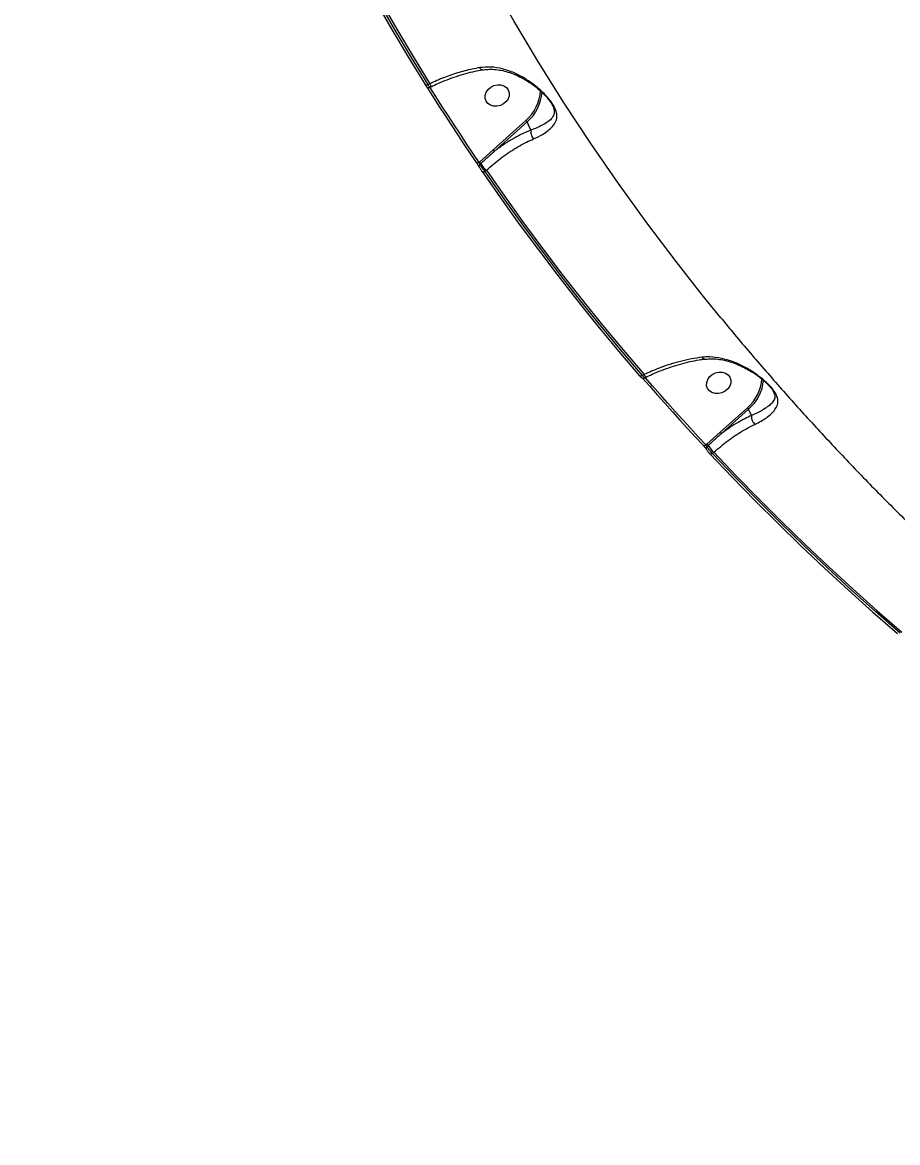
# Model space of a CAD drawing. Header units: millimetres. Extents: x -6879 to 7341, y -8047 to 7187.
# Drawn here: x -1430 to -1115.5, y 2173.3 to 2575.6 of the extents above; entities that cross this region are included whole.
import ezdxf

# ---------------------------------------------------------------- set-up
doc = ezdxf.new("R2010")
doc.units = ezdxf.units.MM
for name, color, linetype in [('DIKOM_ОБЪЕКТ', 7, 'Continuous'), ('DIKOM_РАЗМЕР_ЗОНА', 7, 'Continuous'), ('DIKOM_РАЗМЕР_ОБЪЕКТА', 7, 'Continuous')]:
    doc.layers.add(name, color=color, linetype=linetype)
doc.styles.add('style1', font='arial.ttf', dxfattribs={"width": 0.8})
doc.dimstyles.new('1-50', dxfattribs={"dimtxt": 300, "dimasz": 200, "dimexe": 100, "dimexo": 0, "dimgap": 100, "dimtad": 0, "dimdec": 0, "dimtxsty": 'style1', "dimcen": 0, "dimclrd": 7, "dimclre": 7, "dimadec": 1, "dimazin": 2, "dimtfac": 1, "dimtdec": 0, "dimtmove": 1, "dimatfit": 3, "dimfxl": 0, "dimlwd": 25, "dimlwe": 18, "dimarcsym": 0})

# ---------------------------------------------------------------- blocks, each defined once
blk = doc.blocks.new('*D20')
at = {"layer": 'Defpoints', "color": 0, "transparency": 16777216}
for p in [(-335.47, 4138.44), (-5198.79, -5966.88), (-1568.13, -5966.88)]:
    blk.add_point(p, dxfattribs=at)
at = {"layer": 'DIKOM_РАЗМЕР_ОБЪЕКТА', "color": 7, "lineweight": 18, "transparency": 16777216}
for p, q in [((-335.47, 4138.44), (-5298.79, 4138.44)), ((-1568.13, -5966.88), (-5298.79, -5966.88))]:
    blk.add_line(p, q, dxfattribs=at)
at = {"layer": 'DIKOM_РАЗМЕР_ОБЪЕКТА', "color": 7, "lineweight": 25, "transparency": 16777216}
for p, q in [((-5198.79, 3938.44), (-5198.79, -81.84)), ((-5198.79, -5766.88), (-5198.79, -1161.62))]:
    blk.add_line(p, q, dxfattribs=at)
at = {"layer": 'DIKOM_РАЗМЕР_ОБЪЕКТА', "color": 7, "transparency": 16777216}
for points in [[(-5232.12, 3938.44), (-5165.46, 3938.44), (-5198.79, 4138.44)], [(-5232.12, -5766.88), (-5165.46, -5766.88), (-5198.79, -5966.88)]]:
    blk.add_solid(points, dxfattribs=at)
at = {"layer": 'DIKOM_РАЗМЕР_ОБЪЕКТА', "color": 0, "transparency": 16777216, "insert": (-5198.79, -621.73), "char_height": 300, "attachment_point": 5, "rotation": 90, "style": 'style1'}
blk.add_mtext('10100', dxfattribs=at)
blk = doc.blocks.new('*D19')
at = {"layer": 'Defpoints', "color": 0, "transparency": 16777216}
for p in [(5624.04, 6094.27), (-4435.35, 2864.29), (5624.04, -2640.11)]:
    blk.add_point(p, dxfattribs=at)
at = {"layer": 'DIKOM_РАЗМЕР_ОБЪЕКТА', "color": 7, "lineweight": 18, "transparency": 16777216}
for p, q in [((-4435.35, 2864.29), (-4435.35, 6194.27)), ((5624.04, -2640.11), (5624.04, 6194.27))]:
    blk.add_line(p, q, dxfattribs=at)
at = {"layer": 'DIKOM_РАЗМЕР_ОБЪЕКТА', "color": 7, "lineweight": 25, "transparency": 16777216}
for p, q in [((-4235.35, 6094.27), (2113.67, 6094.27)), ((5424.04, 6094.27), (3193.46, 6094.27))]:
    blk.add_line(p, q, dxfattribs=at)
at = {"layer": 'DIKOM_РАЗМЕР_ОБЪЕКТА', "color": 7, "transparency": 16777216}
for points in [[(-4235.35, 6127.6), (-4235.35, 6060.94), (-4435.35, 6094.27)], [(5424.04, 6127.6), (5424.04, 6060.94), (5624.04, 6094.27)]]:
    blk.add_solid(points, dxfattribs=at)
at = {"layer": 'DIKOM_РАЗМЕР_ОБЪЕКТА', "color": 0, "transparency": 16777216, "insert": (2653.56, 6094.27), "char_height": 300, "attachment_point": 5, "style": 'style1'}
blk.add_mtext('10100', dxfattribs=at)
blk = doc.blocks.new('*D18')
at = {"layer": 'Defpoints', "color": 0, "transparency": 16777216}
for p in [(-342.29, 5666.7), (-6681.79, -8047.27), (-1651.48, -8047.27)]:
    blk.add_point(p, dxfattribs=at)
at = {"layer": 'DIKOM_РАЗМЕР_ЗОНА', "color": 7, "lineweight": 18, "transparency": 16777216}
for p, q in [((-342.29, 5666.7), (-6781.79, 5666.7)), ((-1651.48, -8047.27), (-6781.79, -8047.27))]:
    blk.add_line(p, q, dxfattribs=at)
at = {"layer": 'DIKOM_РАЗМЕР_ЗОНА', "color": 7, "lineweight": 25, "transparency": 16777216}
for p, q in [((-6681.79, 5466.7), (-6681.79, -340.84)), ((-6681.79, -7847.27), (-6681.79, -1420.62))]:
    blk.add_line(p, q, dxfattribs=at)
at = {"layer": 'DIKOM_РАЗМЕР_ЗОНА', "color": 7, "transparency": 16777216}
for points in [[(-6715.12, 5466.7), (-6648.46, 5466.7), (-6681.79, 5666.7)], [(-6715.12, -7847.27), (-6648.46, -7847.27), (-6681.79, -8047.27)]]:
    blk.add_solid(points, dxfattribs=at)
at = {"layer": 'DIKOM_РАЗМЕР_ЗОНА', "color": 0, "transparency": 16777216, "insert": (-6681.79, -880.73), "char_height": 300, "attachment_point": 5, "rotation": 90, "style": 'style1'}
blk.add_mtext('13700', dxfattribs=at)
blk = doc.blocks.new('*D17')
at = {"layer": 'Defpoints', "color": 0, "transparency": 16777216}
for p in [(-5935.35, 6990.27), (-5935.35, 998.27), (7340.79, -2830.86)]:
    blk.add_point(p, dxfattribs=at)
at = {"layer": 'DIKOM_РАЗМЕР_ЗОНА', "color": 7, "lineweight": 18, "transparency": 16777216}
for p, q in [((-5935.35, 998.27), (-5935.35, 7090.27)), ((7340.79, -2830.86), (7340.79, 7090.27))]:
    blk.add_line(p, q, dxfattribs=at)
at = {"layer": 'DIKOM_РАЗМЕР_ЗОНА', "color": 7, "lineweight": 25, "transparency": 16777216}
for p, q in [((-5735.35, 6990.27), (2016.67, 6990.27)), ((7140.79, 6990.27), (3096.46, 6990.27))]:
    blk.add_line(p, q, dxfattribs=at)
at = {"layer": 'DIKOM_РАЗМЕР_ЗОНА', "color": 7, "transparency": 16777216}
for points in [[(-5735.35, 7023.6), (-5735.35, 6956.94), (-5935.35, 6990.27)], [(7140.79, 7023.6), (7140.79, 6956.94), (7340.79, 6990.27)]]:
    blk.add_solid(points, dxfattribs=at)
at = {"layer": 'DIKOM_РАЗМЕР_ЗОНА', "color": 0, "transparency": 16777216, "insert": (2556.56, 6990.27), "char_height": 300, "attachment_point": 5, "style": 'style1'}
blk.add_mtext('13300', dxfattribs=at)

msp = doc.modelspace()

# ---------------------------------------------------------------- linework, layer by layer
at = {"layer": 'DIKOM_ОБЪЕКТ', "color": 7, "linetype": 'Continuous', "lineweight": 15}
for p, q in [((-1283.63, 2553.59), (-1284.23, 2553.3)), ((-1283.65, 2552.35), (-1283.13, 2552.6)), ((-1283.13, 2552.6), (-1283.13, 2552.6)), ((-1249.11, 2540.42), (-1260.91, 2529.85)), ((-1260.48, 2529.32), (-1248.67, 2539.89)), ((-1247.3, 2536.97), (-1248.67, 2539.89)), ((-1260.91, 2529.85), (-1265.75, 2525.47)), ((-1265.75, 2525.47), (-1265.85, 2525.38)), ((-1265.63, 2524.72), (-1265.34, 2524.98)), ((-1263.76, 2522.1), (-1263.27, 2522.55)), ((-1206.63, 2449.13), (-1207.23, 2448.84)), ((-1206.52, 2447.95), (-1206.12, 2448.14)), ((-1206.12, 2448.14), (-1206.12, 2448.14)), ((-1160.17, 2443.02), (-1160.1, 2442.86)), ((-1169.5, 2437.23), (-1179.27, 2428.48)), ((-1178.84, 2427.94), (-1169.06, 2436.7)), ((-1168.02, 2434.48), (-1169.06, 2436.7)), ((-1179.27, 2428.48), (-1184.02, 2424.18)), ((-1184.02, 2424.18), (-1184.39, 2423.85)), ((-1184.03, 2423.31), (-1183.6, 2423.69)), ((-1182.02, 2420.82), (-1181.54, 2421.26))]:
    msp.add_line(p, q, dxfattribs=at)
at = {"layer": 'DIKOM_ОБЪЕКТ', "color": 7, "linetype": 'Continuous', "lineweight": 15, "flags": 128}
for points in [[(-1187.52, 2480.03), (-1195.12, 2489.72), (-1205.63, 2503.65), (-1215.83, 2517.78), (-1225.72, 2532.11), (-1235.29, 2546.63), (-1244.54, 2561.33), (-1253.46, 2576.23), (-1262.06, 2591.3), (-1270.33, 2606.54), (-1278.27, 2621.96), (-1285.88, 2637.53), (-1288.64, 2643.41)], [(-1329.53, 2633.48), (-1324.49, 2623.21), (-1319.31, 2613), (-1313.99, 2602.87), (-1308.53, 2592.8), (-1302.94, 2582.81), (-1297.2, 2572.89), (-1291.33, 2563.05), (-1285.32, 2553.29)], [(-1284.23, 2553.3), (-1290.23, 2563.06), (-1296.1, 2572.89), (-1301.83, 2582.8), (-1307.42, 2592.78), (-1312.88, 2602.84), (-1318.19, 2612.97), (-1323.37, 2623.17), (-1328.4, 2633.43)], [(-1327.89, 2633.89), (-1322.85, 2623.6), (-1317.66, 2613.38), (-1312.34, 2603.23), (-1306.87, 2593.16), (-1301.27, 2583.15), (-1295.53, 2573.22), (-1289.65, 2563.37), (-1283.63, 2553.59)], [(-1284.23, 2553.3), (-1284.4, 2553.22), (-1284.57, 2553.15), (-1284.73, 2553.11), (-1284.89, 2553.1), (-1285.03, 2553.11), (-1285.16, 2553.14), (-1285.25, 2553.21), (-1285.32, 2553.29)], [(-1284.68, 2552.41), (-1282.52, 2548.99), (-1280.34, 2545.59), (-1278.15, 2542.19), (-1275.94, 2538.8), (-1273.71, 2535.42), (-1271.46, 2532.05), (-1269.2, 2528.69), (-1266.93, 2525.35)], [(-1265.85, 2525.38), (-1268.12, 2528.73), (-1270.38, 2532.08), (-1272.63, 2535.45), (-1274.85, 2538.82), (-1277.06, 2542.21), (-1279.25, 2545.6), (-1281.43, 2549.01), (-1283.59, 2552.42)], [(-1257.12, 2546.39), (-1258.26, 2545.81), (-1259.49, 2545.51), (-1260.72, 2545.53), (-1261.84, 2545.86), (-1262.77, 2546.48), (-1263.43, 2547.33), (-1263.76, 2548.34), (-1263.74, 2549.44), (-1263.36, 2550.53), (-1262.67, 2551.53), (-1261.72, 2552.36), (-1260.58, 2552.94), (-1259.34, 2553.23), (-1258.12, 2553.21), (-1256.99, 2552.88), (-1256.07, 2552.27), (-1255.41, 2551.42), (-1255.08, 2550.4), (-1255.1, 2549.3), (-1255.47, 2548.21), (-1256.16, 2547.21), (-1257.12, 2546.39)], [(-1265.85, 2525.38), (-1266.02, 2525.29), (-1266.18, 2525.22), (-1266.35, 2525.18), (-1266.51, 2525.16), (-1266.65, 2525.17), (-1266.77, 2525.2), (-1266.86, 2525.26), (-1266.93, 2525.35)], [(-1263.76, 2522.1), (-1263.93, 2522.01), (-1264.09, 2521.94), (-1264.26, 2521.9), (-1264.41, 2521.88), (-1264.55, 2521.89), (-1264.67, 2521.92), (-1264.77, 2521.98), (-1264.83, 2522.06)], [(-1264.83, 2522.06), (-1258.22, 2512.6), (-1251.48, 2503.21), (-1244.6, 2493.91), (-1237.59, 2484.7), (-1230.45, 2475.57), (-1223.19, 2466.54), (-1215.79, 2457.59), (-1208.26, 2448.74)], [(-1207.23, 2448.84), (-1214.75, 2457.68), (-1222.15, 2466.62), (-1229.41, 2475.65), (-1236.54, 2484.77), (-1243.54, 2493.97), (-1250.42, 2503.27), (-1257.15, 2512.64), (-1263.76, 2522.1)], [(-1263.27, 2522.55), (-1256.65, 2513.07), (-1249.9, 2503.67), (-1243.01, 2494.36), (-1236, 2485.13), (-1228.85, 2476), (-1221.57, 2466.95), (-1214.16, 2458), (-1206.63, 2449.13)], [(-1179.04, 2469.54), (-1184.3, 2476), (-1187.52, 2480.03)], [(-1207.23, 2448.84), (-1207.39, 2448.73), (-1207.55, 2448.65), (-1207.71, 2448.6), (-1207.86, 2448.57), (-1207.99, 2448.57), (-1208.1, 2448.6), (-1208.2, 2448.66), (-1208.26, 2448.74)], [(-1207.28, 2448.03), (-1204.6, 2444.95), (-1201.9, 2441.88), (-1199.19, 2438.83), (-1196.46, 2435.78), (-1193.72, 2432.75), (-1190.96, 2429.73), (-1188.19, 2426.72), (-1185.4, 2423.73)], [(-1184.39, 2423.85), (-1187.18, 2426.84), (-1189.95, 2429.85), (-1192.7, 2432.86), (-1195.44, 2435.89), (-1198.17, 2438.94), (-1200.88, 2441.99), (-1203.57, 2445.05), (-1206.25, 2448.13)], [(-1177.51, 2443.2), (-1178.65, 2442.62), (-1179.88, 2442.32), (-1181.11, 2442.34), (-1182.23, 2442.67), (-1183.16, 2443.29), (-1183.82, 2444.14), (-1184.15, 2445.15), (-1184.12, 2446.25), (-1183.75, 2447.34), (-1183.06, 2448.34), (-1182.11, 2449.17), (-1180.97, 2449.75), (-1179.73, 2450.04), (-1178.5, 2450.02), (-1177.38, 2449.69), (-1176.45, 2449.08), (-1175.8, 2448.23), (-1175.47, 2447.21), (-1175.49, 2446.11), (-1175.86, 2445.02), (-1176.55, 2444.02), (-1177.51, 2443.2)], [(-1184.39, 2423.85), (-1184.55, 2423.74), (-1184.7, 2423.66), (-1184.86, 2423.6), (-1185, 2423.57), (-1185.13, 2423.56), (-1185.25, 2423.59), (-1185.34, 2423.65), (-1185.4, 2423.73)], [(-1182.02, 2420.82), (-1182.17, 2420.72), (-1182.33, 2420.63), (-1182.48, 2420.57), (-1182.63, 2420.54), (-1182.76, 2420.54), (-1182.87, 2420.57), (-1182.96, 2420.62), (-1183.03, 2420.7)], [(-1183.03, 2420.7), (-1175.01, 2412.28), (-1166.87, 2403.96), (-1158.61, 2395.74), (-1150.23, 2387.61), (-1141.73, 2379.59), (-1133.11, 2371.66), (-1124.38, 2363.84), (-1115.54, 2356.11)], [(-1114.59, 2356.29), (-1123.42, 2364.01), (-1132.15, 2371.82), (-1140.76, 2379.74), (-1149.25, 2387.76), (-1157.62, 2395.88), (-1165.87, 2404.1), (-1174.01, 2412.41), (-1182.02, 2420.82)], [(-1181.54, 2421.26), (-1173.51, 2412.83), (-1165.36, 2404.5), (-1157.09, 2396.26), (-1148.69, 2388.13), (-1140.19, 2380.09), (-1131.56, 2372.16), (-1122.82, 2364.33), (-1113.96, 2356.6)]]:
    msp.add_lwpolyline(points, dxfattribs=at)
at = {"layer": 'DIKOM_ОБЪЕКТ', "color": 7, "linetype": 'Continuous', "lineweight": 15}
for centre, radius, start, end in [((-1265.46, 2562.25), 20.13, 205.4649, 208.6232), ((-1258.77, 2551.78), 14.91, 310.3799, 357.7767), ((-1258.76, 2551.68), 15.52, 310.5408, 356.0029), ((-1250.45, 2538.88), 2.04, 29.6576, 49.1211), ((-1262.25, 2528.31), 2.04, 29.6303, 49.1484), ((-1265.18, 2524.07), 0.79, 124.9091, 207.5174), ((-1267.23, 2523.79), 2.24, 32.1075, 48.5553), ((-1255.92, 2530.88), 11.11, 212.0524, 228.5964), ((-1188.79, 2457.62), 19.75, 205.4422, 208.6623), ((-1179.22, 2448.64), 14.98, 310.4456, 356.1595), ((-1179.19, 2448.53), 15.57, 310.5827, 354.9157), ((-1170.84, 2435.69), 2.04, 29.6634, 49.1215), ((-1180.61, 2426.93), 2.04, 29.6634, 49.1215), ((-1183.6, 2422.67), 0.771, 124.496, 216.7572), ((-1185.49, 2422.52), 2.22, 32.0527, 48.617), ((-1174.18, 2429.59), 11.12, 212.0561, 228.5913)]:
    msp.add_arc(centre, radius, start, end, dxfattribs=at)
for points, knots in [([(-1265.67, 2559.4), (-1267.47, 2559.05), (-1271.01, 2558.37), (-1276.42, 2556.67), (-1280.62, 2555.01), (-1283, 2553.89), (-1283.63, 2553.59)], [0, 0, 0, 0, 0.302896, 0.594463, 0.892037, 1, 1, 1, 1]), ([(-1246.31, 2533.81), (-1245.2, 2534.33), (-1243.19, 2535.27), (-1241.03, 2536.76), (-1239.35, 2538.33), (-1238.18, 2540.1), (-1237.86, 2541.92), (-1238.18, 2543.63), (-1238.81, 2545.24), (-1240.09, 2547.28), (-1241.94, 2549.47), (-1243.91, 2551.41), (-1246.36, 2553.46), (-1249.47, 2555.61), (-1253.34, 2557.62), (-1257.43, 2559.03), (-1261.62, 2559.77), (-1264.34, 2559.52), (-1265.67, 2559.4)], [0, 0, 0, 0, 0.078551, 0.14306, 0.207602, 0.287217, 0.36655, 0.405754, 0.444851, 0.497446, 0.549692, 0.592271, 0.634937, 0.707297, 0.779732, 0.854485, 0.929143, 1, 1, 1, 1]), ([(-1264.79, 2558.63), (-1264.79, 2558.63), (-1264.89, 2558.57), (-1265.14, 2558.71), (-1265.42, 2558.99), (-1265.59, 2559.26), (-1265.65, 2559.37), (-1265.67, 2559.4)], [0, 0, 0, 0, 0.009414, 0.400057, 0.790797, 0.935389, 1, 1, 1, 1]), ([(-1283.11, 2552.56), (-1282.31, 2552.95), (-1280.42, 2553.86), (-1277.38, 2555.1), (-1274.04, 2556.3), (-1270.69, 2557.31), (-1267.59, 2558.1), (-1265.64, 2558.45), (-1264.78, 2558.6)], [0, 0, 0, 0, 0.133773, 0.314094, 0.495046, 0.675961, 0.856237, 1, 1, 1, 1]), ([(-1264.77, 2558.56), (-1264.12, 2558.65), (-1262.7, 2558.85), (-1260.43, 2558.8), (-1257.99, 2558.49), (-1255.5, 2557.86), (-1252.98, 2556.94), (-1250.45, 2555.73), (-1248.1, 2554.34), (-1246.06, 2552.9), (-1244.39, 2551.54), (-1242.99, 2550.25), (-1241.86, 2549.07), (-1240.92, 2547.96), (-1240.21, 2546.97), (-1239.78, 2546.27), (-1239.64, 2545.97), (-1239.62, 2545.92)], [0, 0, 0, 0, 0.069355, 0.15056, 0.234492, 0.320398, 0.408662, 0.502032, 0.59507, 0.67281, 0.740138, 0.799591, 0.853242, 0.898369, 0.945381, 0.991621, 1, 1, 1, 1]), ([(-1285.31, 2553.28), (-1285.3, 2553.26), (-1285.19, 2553.09), (-1285.04, 2552.85), (-1284.95, 2552.72), (-1284.85, 2552.59), (-1284.75, 2552.48), (-1284.55, 2552.34), (-1284.26, 2552.24), (-1283.93, 2552.23), (-1283.74, 2552.32), (-1283.66, 2552.36)], [0, 0, 0, 0, 0.035323, 0.25433, 0.451569, 0.506497, 0.558607, 0.644454, 0.771811, 0.900568, 1, 1, 1, 1]), ([(-1283.66, 2552.36), (-1283.67, 2552.37), (-1283.7, 2552.4), (-1283.9, 2552.74), (-1284.12, 2553.11), (-1284.23, 2553.3)], [0, 0, 0, 0, 0.311765, 0.656035, 1, 1, 1, 1]), ([(-1239.45, 2545.63), (-1239.3, 2545.27), (-1238.97, 2544.49), (-1238.9, 2543.86), (-1238.9, 2542.88), (-1239.28, 2541.74), (-1240.5, 2540.41), (-1242.18, 2539.23), (-1244.36, 2538.11), (-1246.12, 2537.33), (-1247.3, 2536.96), (-1247.3, 2536.96)], [0, 0, 0, 0, 0.071828, 0.155611, 0.159901, 0.336129, 0.519679, 0.667784, 0.818424, 0.999903, 1, 1, 1, 1]), ([(-1239.61, 2545.93), (-1239.57, 2545.87), (-1239.49, 2545.76), (-1239.47, 2545.67), (-1239.45, 2545.63)], [0, 0, 0, 0, 0.5408345, 1, 1, 1, 1]), ([(-1247.3, 2536.97), (-1248.43, 2536.48), (-1250.69, 2535.51), (-1254.05, 2533.66), (-1257.33, 2531.62), (-1259.42, 2530.09), (-1260.48, 2529.32)], [0, 0, 0, 0, 0.259549, 0.521835, 0.759878, 1, 1, 1, 1]), ([(-1247.3, 2536.96), (-1247.33, 2536.73), (-1247.39, 2536.27), (-1247.25, 2535.45), (-1246.94, 2534.65), (-1246.61, 2534.16), (-1246.39, 2533.9), (-1246.34, 2533.84), (-1246.31, 2533.81)], [0, 0, 0, 0, 0.231608, 0.463244, 0.694851, 0.926475, 0.961029, 1, 1, 1, 1]), ([(-1247.3, 2536.96), (-1247.3, 2536.96), (-1247.3, 2536.97), (-1247.3, 2536.97), (-1247.3, 2536.97)], [0, 0, 0, 0, 0.628057, 1, 1, 1, 1]), ([(-1263.27, 2522.55), (-1261.57, 2524.02), (-1258.12, 2527.02), (-1253.25, 2530.29), (-1249.28, 2532.5), (-1247.17, 2533.43), (-1246.31, 2533.81)], [0, 0, 0, 0, 0.307261, 0.623327, 0.846359, 1, 1, 1, 1]), ([(-1265.34, 2524.98), (-1265.09, 2525.2), (-1263.87, 2526.29), (-1262.26, 2527.75), (-1260.88, 2528.96), (-1260.48, 2529.32)], [0, 0, 0, 0, 0.150417, 0.752131, 1, 1, 1, 1]), ([(-1266.93, 2525.35), (-1266.91, 2525.32), (-1266.81, 2525.17), (-1266.61, 2524.87), (-1266.33, 2524.44), (-1266.07, 2524.03), (-1265.95, 2523.81), (-1265.88, 2523.7)], [0, 0, 0, 0, 0.055757, 0.296783, 0.532636, 0.766194, 1, 1, 1, 1]), ([(-1265.88, 2523.7), (-1265.82, 2523.6), (-1265.69, 2523.38), (-1265.43, 2522.97), (-1265.16, 2522.54), (-1264.95, 2522.24), (-1264.85, 2522.09), (-1264.83, 2522.06)], [0, 0, 0, 0, 0.2340557, 0.4679416, 0.703896, 0.9448237, 1, 1, 1, 1]), ([(-1265.63, 2524.72), (-1265.65, 2524.75), (-1265.69, 2524.83), (-1265.75, 2524.99), (-1265.81, 2525.17), (-1265.84, 2525.3), (-1265.85, 2525.37), (-1265.85, 2525.38)], [0, 0, 0, 0, 0.2179839, 0.4436507, 0.6836648, 0.9397923, 1, 1, 1, 1]), ([(-1263.76, 2522.1), (-1263.8, 2522.15), (-1263.98, 2522.37), (-1264.36, 2522.84), (-1264.86, 2523.52), (-1265.31, 2524.18), (-1265.53, 2524.54), (-1265.63, 2524.72)], [0, 0, 0, 0, 0.0547686, 0.2944169, 0.5301413, 0.7647149, 1, 1, 1, 1]), ([(-1179, 2469.55), (-1177.82, 2468.1), (-1173.02, 2462.19), (-1164.33, 2452.03), (-1152.94, 2439.06), (-1141.29, 2426.3), (-1129.4, 2413.74), (-1117.26, 2401.37), (-1104.89, 2389.21), (-1092.28, 2377.26), (-1079.44, 2365.52), (-1066.37, 2354), (-1053.07, 2342.69), (-1039.55, 2331.61), (-1029.48, 2323.63), (-1023.91, 2319.34), (-1022.98, 2318.62)], [0, 0, 0, 0, 0.0259, 0.105369, 0.184893, 0.264473, 0.344114, 0.423818, 0.503589, 0.583431, 0.663346, 0.743336, 0.823404, 0.903552, 0.983784, 1, 1, 1, 1]), ([(-1185.79, 2455.36), (-1187.06, 2455.18), (-1189.62, 2454.82), (-1193.52, 2453.93), (-1197.4, 2452.82), (-1201.79, 2451.3), (-1204.83, 2449.93), (-1206.63, 2449.13)], [0, 0, 0, 0, 0.187285, 0.376552, 0.557005, 0.739198, 1, 1, 1, 1]), ([(-1206.11, 2448.11), (-1205.3, 2448.49), (-1203.4, 2449.41), (-1200.32, 2450.68), (-1196.92, 2451.91), (-1193.51, 2452.96), (-1190.14, 2453.81), (-1187.27, 2454.39), (-1185.57, 2454.61), (-1184.93, 2454.69)], [0, 0, 0, 0, 0.115637, 0.274165, 0.433144, 0.591946, 0.750098, 0.907208, 1, 1, 1, 1]), ([(-1166.81, 2431.26), (-1166.6, 2431.35), (-1165.61, 2431.83), (-1164, 2432.72), (-1162.08, 2434.03), (-1160.48, 2435.42), (-1159.19, 2437.03), (-1158.44, 2438.76), (-1158.51, 2440.65), (-1159.3, 2442.4), (-1160.35, 2443.86), (-1161.37, 2445.04), (-1162.6, 2446.26), (-1164.13, 2447.61), (-1165.96, 2449.03), (-1168.57, 2450.8), (-1171.82, 2452.61), (-1175.77, 2454.24), (-1179.87, 2455.28), (-1183.26, 2455.58), (-1185.2, 2455.41), (-1185.79, 2455.36)], [0, 0, 0, 0, 0.013452, 0.066321, 0.11923, 0.183274, 0.24735, 0.326479, 0.405365, 0.46786, 0.499096, 0.530304, 0.561443, 0.592621, 0.634513, 0.676491, 0.748087, 0.819762, 0.893959, 0.968067, 1, 1, 1, 1]), ([(-1184.93, 2454.72), (-1185.06, 2454.73), (-1185.31, 2454.76), (-1185.58, 2455.05), (-1185.73, 2455.27), (-1185.77, 2455.33), (-1185.79, 2455.36)], [0, 0, 0, 0, 0.431314, 0.863054, 0.927373, 1, 1, 1, 1]), ([(-1184.93, 2454.64), (-1184.35, 2454.71), (-1183, 2454.87), (-1180.77, 2454.79), (-1178.29, 2454.45), (-1175.75, 2453.8), (-1173.17, 2452.89), (-1170.73, 2451.76), (-1168.54, 2450.54), (-1166.68, 2449.34), (-1165.08, 2448.18), (-1163.71, 2447.07), (-1162.58, 2446.06), (-1161.64, 2445.1), (-1160.9, 2444.24), (-1160.37, 2443.5), (-1160.17, 2443.12), (-1160.07, 2442.95)], [0, 0, 0, 0, 0.062151, 0.145942, 0.23214, 0.320558, 0.411111, 0.503488, 0.582178, 0.65051, 0.712897, 0.76849, 0.818161, 0.863305, 0.91121, 0.957007, 1, 1, 1, 1]), ([(-1208.23, 2448.69), (-1208.21, 2448.67), (-1208.05, 2448.48), (-1207.84, 2448.26), (-1207.62, 2448.06), (-1207.36, 2447.92), (-1207.09, 2447.84), (-1206.79, 2447.84), (-1206.6, 2447.92), (-1206.52, 2447.96)], [0, 0, 0, 0, 0.043718, 0.334939, 0.529657, 0.635335, 0.751809, 0.887533, 1, 1, 1, 1]), ([(-1206.52, 2447.97), (-1206.54, 2447.97), (-1206.59, 2447.98), (-1206.84, 2448.29), (-1207.1, 2448.65), (-1207.23, 2448.84)], [0, 0, 0, 0, 0.300483, 0.651047, 1, 1, 1, 1]), ([(-1160.1, 2442.86), (-1159.95, 2442.55), (-1159.46, 2441.54), (-1159.72, 2440.34), (-1160.53, 2439), (-1161.88, 2437.79), (-1163.47, 2436.71), (-1165.34, 2435.67), (-1166.88, 2434.97), (-1167.83, 2434.55), (-1168.02, 2434.48), (-1168.02, 2434.48)], [0, 0, 0, 0, 0.07829, 0.252409, 0.433318, 0.579075, 0.727324, 0.847388, 0.969608, 0.999924, 1, 1, 1, 1]), ([(-1168.02, 2434.48), (-1169.61, 2433.7), (-1172.2, 2432.41), (-1175.83, 2430.13), (-1177.83, 2428.67), (-1178.84, 2427.94)], [0, 0, 0, 0, 0.442697, 0.720163, 1, 1, 1, 1]), ([(-1168.02, 2434.48), (-1168.04, 2434.25), (-1168.08, 2433.8), (-1167.9, 2432.99), (-1167.56, 2432.21), (-1167.19, 2431.67), (-1166.93, 2431.38), (-1166.83, 2431.29), (-1166.81, 2431.26)], [0, 0, 0, 0, 0.220485, 0.44098, 0.661447, 0.881966, 0.963564, 1, 1, 1, 1]), ([(-1168.02, 2434.48), (-1168.02, 2434.48), (-1168.02, 2434.48), (-1168.02, 2434.48), (-1168.02, 2434.48)], [0, 0, 0, 0, 0.680271, 1, 1, 1, 1]), ([(-1181.54, 2421.26), (-1179.89, 2422.67), (-1176.54, 2425.54), (-1171.77, 2428.69), (-1168.51, 2430.46), (-1167.03, 2431.15), (-1166.81, 2431.26)], [0, 0, 0, 0, 0.343503, 0.696937, 0.954525, 1, 1, 1, 1]), ([(-1183.6, 2423.69), (-1183.36, 2423.91), (-1182.14, 2425), (-1180.56, 2426.43), (-1179.21, 2427.62), (-1178.84, 2427.94)], [0, 0, 0, 0, 0.153305, 0.766562, 1, 1, 1, 1]), ([(-1185.4, 2423.73), (-1185.38, 2423.71), (-1185.27, 2423.58), (-1185.04, 2423.32), (-1184.72, 2422.92), (-1184.42, 2422.53), (-1184.28, 2422.32), (-1184.22, 2422.21)], [0, 0, 0, 0, 0.042626, 0.282463, 0.521617, 0.760732, 1, 1, 1, 1]), ([(-1184.03, 2423.31), (-1184.06, 2423.34), (-1184.11, 2423.41), (-1184.2, 2423.55), (-1184.29, 2423.69), (-1184.36, 2423.79), (-1184.39, 2423.84), (-1184.39, 2423.85)], [0, 0, 0, 0, 0.236988, 0.474459, 0.713807, 0.956567, 1, 1, 1, 1]), ([(-1182.02, 2420.82), (-1182.05, 2420.85), (-1182.25, 2421.05), (-1182.65, 2421.48), (-1183.2, 2422.13), (-1183.7, 2422.78), (-1183.92, 2423.13), (-1184.03, 2423.31)], [0, 0, 0, 0, 0.042265, 0.281976, 0.521234, 0.760614, 1, 1, 1, 1]), ([(-1184.22, 2422.21), (-1184.15, 2422.11), (-1184.01, 2421.89), (-1183.71, 2421.5), (-1183.39, 2421.11), (-1183.16, 2420.84), (-1183.04, 2420.72), (-1183.03, 2420.7)], [0, 0, 0, 0, 0.239435, 0.478685, 0.717906, 0.957729, 1, 1, 1, 1])]:
    msp.add_open_spline(points, degree=3, knots=knots, dxfattribs=at)

# ---------------------------------------------------------------- dimensions: what is measured, and where the dimension line sits
at = {"layer": 'DIKOM_РАЗМЕР_ЗОНА'}
dim = msp.add_linear_dim(base=(-5935.35, 6990.27), p1=(7340.79, -2830.86), p2=(-5935.35, 998.27), text='13300', dimstyle='1-50', override={"dimscale": 1, "dimtix": 0, "dimtofl": 1, "dimtmove": 1, "dimatfit": 3}, dxfattribs=at)
dim.commit()
dim.dimension.update_dxf_attribs({"geometry": '*D17', "text_midpoint": (2556.56, 6990.27), "dimtype": 160})
dim = msp.add_linear_dim(base=(-6681.79, -8047.27), p1=(-342.29, 5666.7), p2=(-1651.48, -8047.27), angle=270, text='13700', dimstyle='1-50', override={"dimscale": 1, "dimtix": 0, "dimtofl": 1, "dimtmove": 1, "dimatfit": 3}, dxfattribs=at)
dim.commit()
dim.dimension.update_dxf_attribs({"geometry": '*D18', "text_midpoint": (-6681.79, -880.73), "dimtype": 160})
at = {"layer": 'DIKOM_РАЗМЕР_ОБЪЕКТА'}
dim = msp.add_linear_dim(base=(5624.04, 6094.27), p1=(-4435.35, 2864.29), p2=(5624.04, -2640.11), text='10100', dimstyle='1-50', override={"dimscale": 1, "dimtix": 0, "dimtofl": 1, "dimtmove": 1, "dimatfit": 3}, dxfattribs=at)
dim.commit()
dim.dimension.update_dxf_attribs({"geometry": '*D19', "text_midpoint": (2653.56, 6094.27), "dimtype": 160})
dim = msp.add_linear_dim(base=(-5198.79, -5966.88), p1=(-335.47, 4138.44), p2=(-1568.13, -5966.88), angle=270, text='10100', dimstyle='1-50', override={"dimscale": 1, "dimtix": 0, "dimtofl": 1, "dimtmove": 1, "dimatfit": 3}, dxfattribs=at)
dim.commit()
dim.dimension.update_dxf_attribs({"geometry": '*D20', "text_midpoint": (-5198.79, -621.73), "dimtype": 160})

doc.saveas('drawing.dxf')
